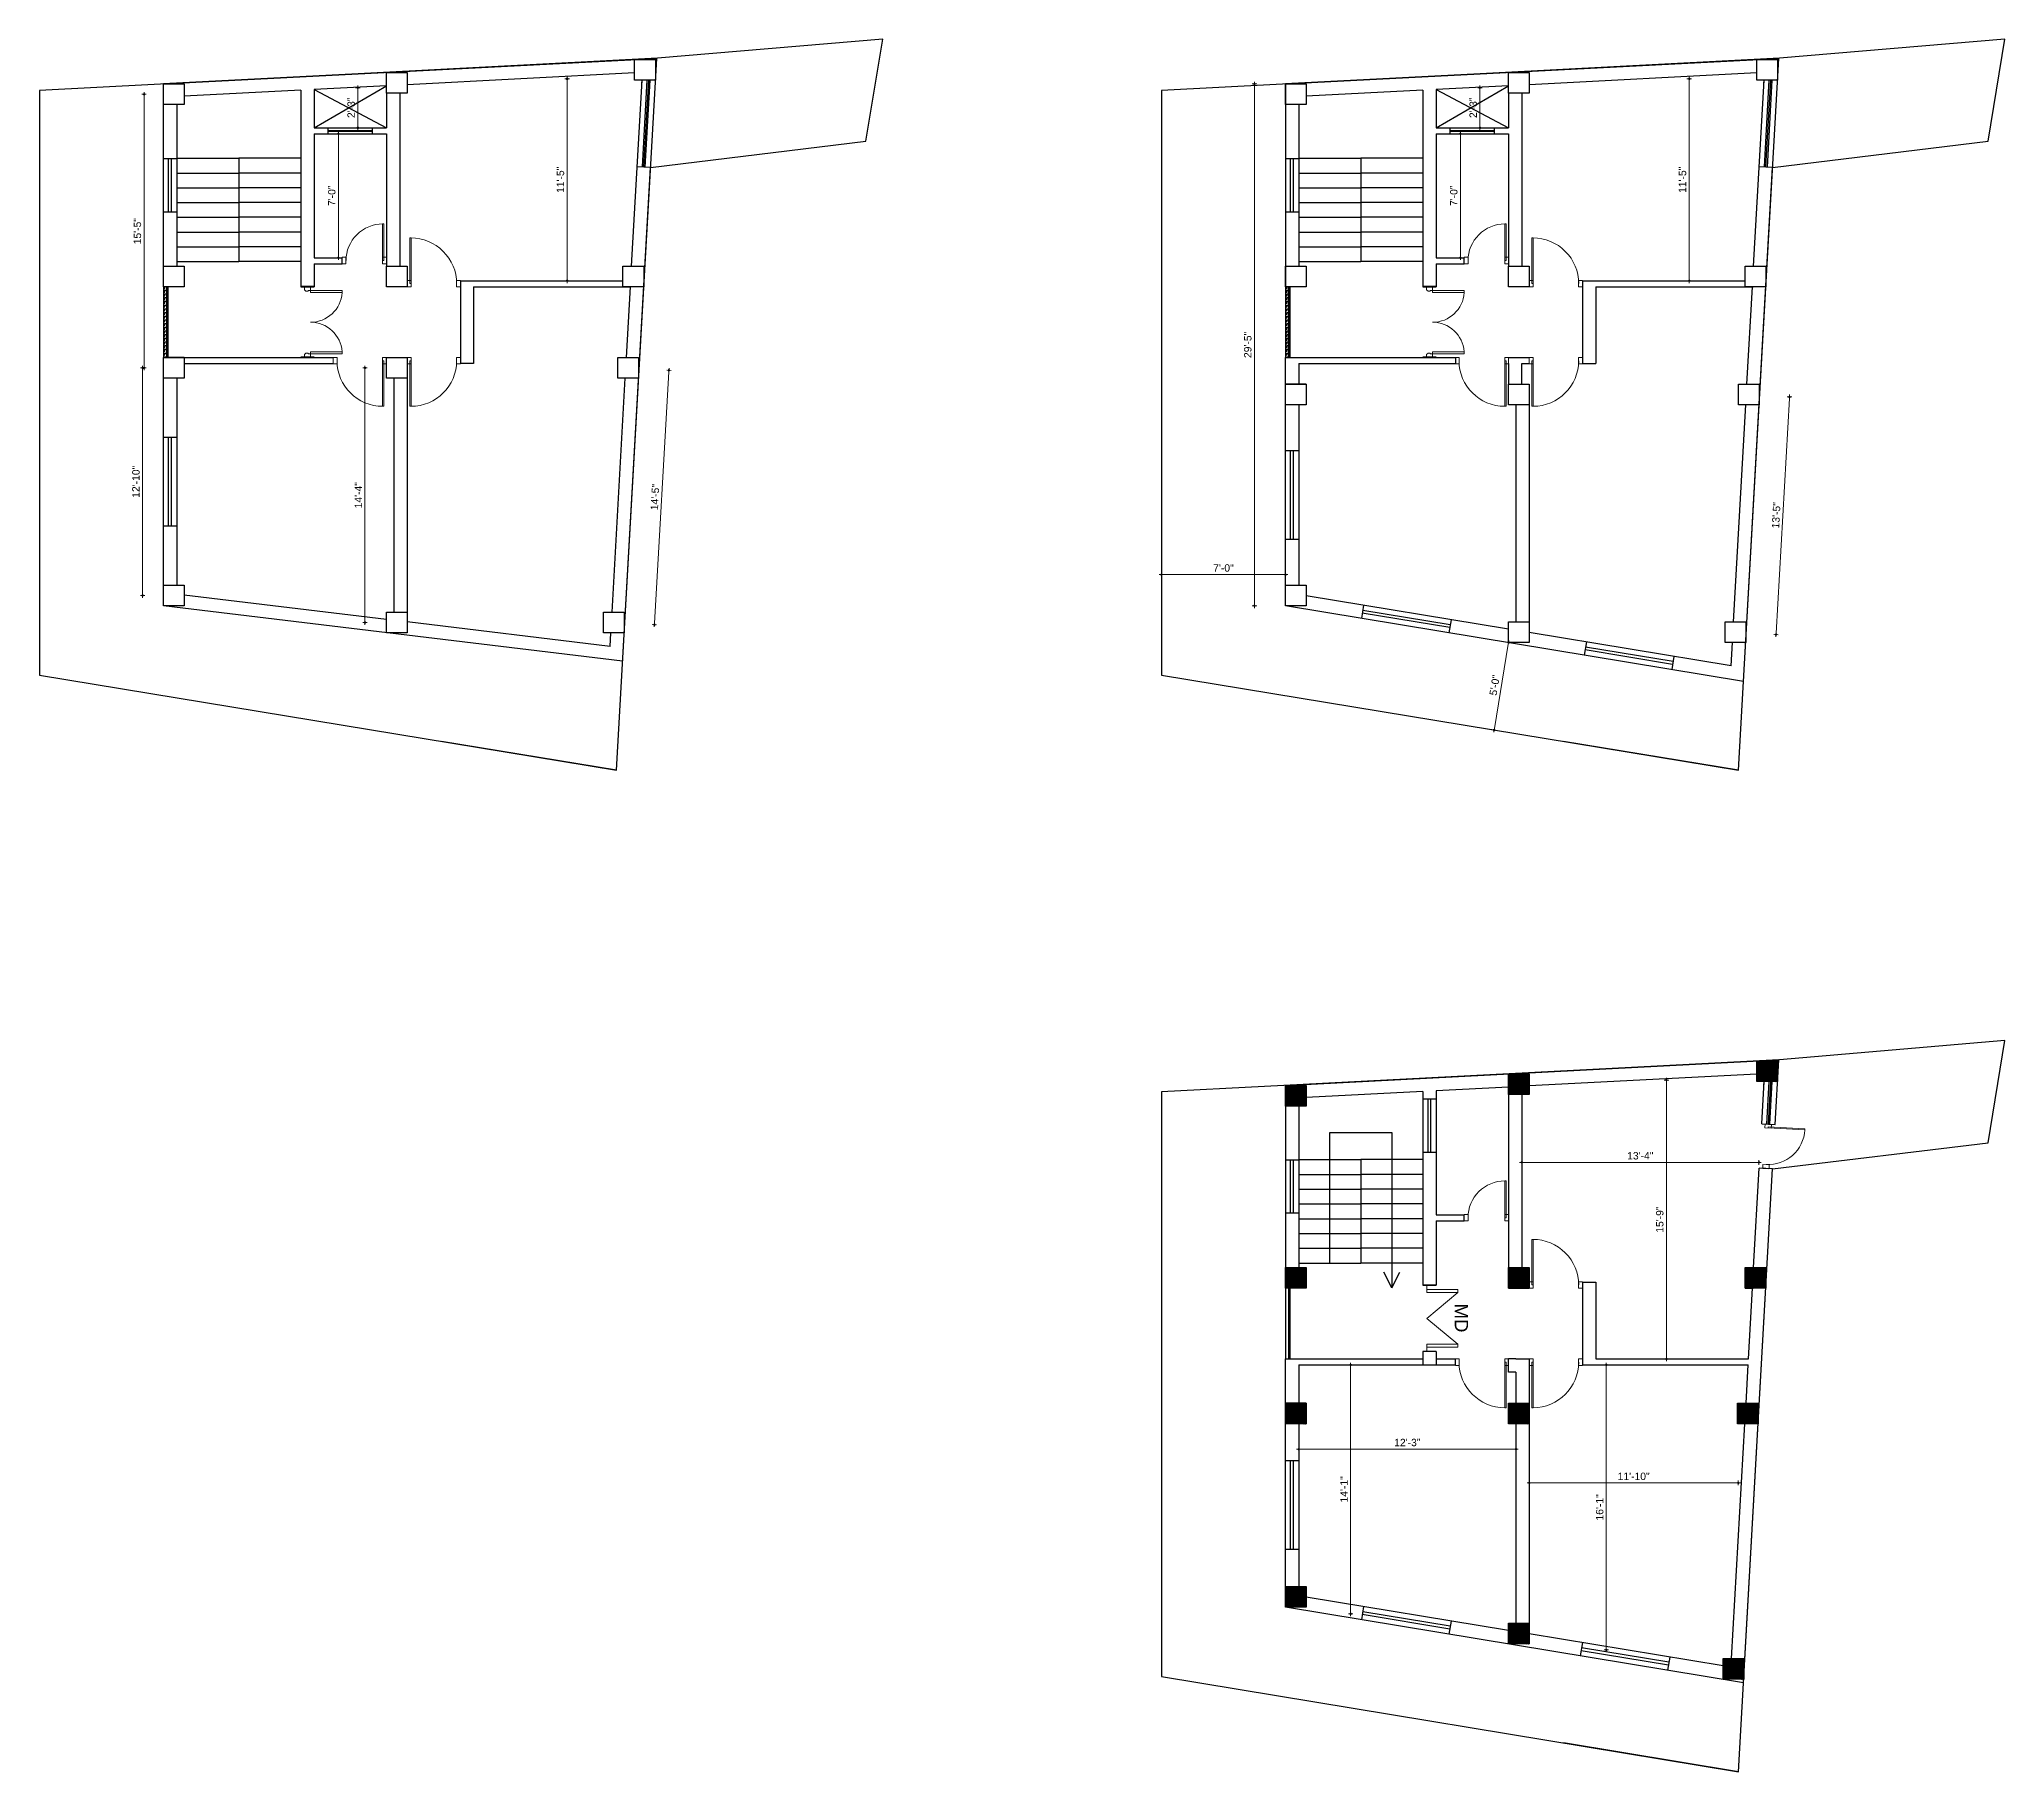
# Model space of a CAD drawing. Header units: inches. Extents: x -14619 to 1971361, y -855114 to -978.
# Drawn here: x 28802 to 30133, y -18921 to -17748 of the extents above; entities that cross this region are included whole.
import ezdxf
from ezdxf.enums import TextEntityAlignment as Align

# ---------------------------------------------------------------- set-up
doc = ezdxf.new("R2010")
doc.units = ezdxf.units.IN
doc.header["$LTSCALE"] = 0.5
doc.header["$MEASUREMENT"] = 0
doc.header["$PDMODE"] = 66
for name, color, linetype, lineweight in [('DOOR PLAN', 241, 'Continuous', 13), ('ELEVATION', 85, 'Continuous', 9), ('hatch', 9, 'Continuous', 0), ('Toilet', 7, 'Continuous', 25), ('wall', 20, 'Continuous', 40), ('window', 6, 'Continuous', 13)]:
    doc.layers.add(name, color=color, linetype=linetype, lineweight=lineweight)
doc.styles.get("Standard").update_dxf_attribs({"font": 'arial.ttf'})
doc.dimstyles.new('S8', dxfattribs={"dimtxt": 5, "dimasz": 1, "dimexe": 6, "dimexo": 18, "dimgap": 1.9375, "dimtad": 1, "dimdec": 0, "dimzin": 3, "dimdsep": 46, "dimlunit": 4, "dimtxsty": 'Standard', "dimblk": 'dot 2', "dimcen": 12, "dimse1": 1, "dimse2": 1, "dimclrd": 1, "dimclre": 1, "dimclrt": 256, "dimadec": 0, "dimazin": 0, "dimtfac": 0.75, "dimtdec": 0, "dimtix": 1, "dimtmove": 1, "dimatfit": 3, "dimldrblk": 'DOT', "dimfxl": 1, "dimtolj": 1, "dimtzin": 0, "dimlwd": 9, "dimlwe": 9, "dimarcsym": 0})
pattern_1 = [(0, (0, 0), (1.25, 1.25), [1.25, -1.25]), (90, (1.25, 0), (-1.25, 1.25), [1.25, -1.25])]
pattern_2 = [(0, (759.6277, 0), (1.25, 1.25), [1.25, -1.25]), (90, (760.8777, 0), (-1.25, 1.25), [1.25, -1.25])]

# ---------------------------------------------------------------- blocks, each defined once
blk = doc.blocks.new('dot1')
at = {"layer": 'hatch'}
h = blk.add_hatch(color=256, dxfattribs=at)
edge = h.paths.add_edge_path()
edge.add_arc((0, 0), 1, 0, 360)
for p, q in [((3, 0), (-3, 0)), ((0, 3), (0, -3))]:
    blk.add_line(p, q, dxfattribs=at)
blk.add_circle((0, 0), 1, dxfattribs=at)
blk = doc.blocks.new('dot 2')
at = {"layer": 'hatch', "xscale": 0.5, "yscale": 0.5, "zscale": 0.5}
blk.add_blockref('dot1', (0, 0), dxfattribs=at)
blk = doc.blocks.new('*D947')
at = {"layer": 'Defpoints', "color": 0, "transparency": 16777216}
for p in [(29888.1, -17774.3), (29890.8, -17911.1), (29919.4, -17911.1)]:
    blk.add_point(p, dxfattribs=at)
at = {"layer": 'Toilet', "color": 1, "lineweight": 9, "transparency": 16777216}
blk.add_line((29919.4, -17775.3), (29919.4, -17910.1), dxfattribs=at)
for p, rotation in [((29919.4, -17774.3), 90), ((29919.4, -17911.1), 270)]:
    blk.add_blockref('dot 2', p, dxfattribs=dict(at, rotation=rotation))
at = {"layer": 'Toilet', "transparency": 16777216, "insert": (29914.9, -17842.7), "char_height": 5, "attachment_point": 5, "rotation": 90}
blk.add_mtext('\\A1;11\'-5"', dxfattribs=at)
blk = doc.blocks.new('_Dot')
at = {"color": 0, "linetype": 'ByBlock', "lineweight": -2}
blk.add_line((-0.5, 0), (-1, 0), dxfattribs=at)
at = {"color": 0, "linetype": 'ByBlock', "const_width": 0.5}
blk.add_lwpolyline([(-0.25, 0, 1), (0.25, 0, 1)], format="xyb", close=True, dxfattribs=at)
blk = doc.blocks.new('*D948')
at = {"layer": 'Defpoints', "color": 0, "transparency": 16777216}
for p in [(29959.8, -17988.1), (29950.7, -18149.1), (29978.2, -18150.7)]:
    blk.add_point(p, dxfattribs=at)
at = {"layer": 'Toilet', "color": 1, "lineweight": 9, "transparency": 16777216}
blk.add_line((29987.2, -17990.7), (29978.3, -18149.7), dxfattribs=at)
for p, rotation in [((29987.3, -17989.7), 86.77451339904532), ((29978.2, -18150.7), 266.7745133990453)]:
    blk.add_blockref('dot 2', p, dxfattribs=dict(at, rotation=rotation))
at = {"layer": 'Toilet', "transparency": 16777216, "insert": (29978.3, -18069.9), "char_height": 5, "attachment_point": 5, "rotation": 86.7745}
blk.add_mtext('\\A1;13\'-5"', dxfattribs=at)
blk = doc.blocks.new('*D952')
at = {"layer": 'Defpoints', "color": 0, "transparency": 16777216}
for p in [(29772.6, -17780.3), (29772.6, -17807.5), (29777.7, -17807.5)]:
    blk.add_point(p, dxfattribs=at)
at = {"layer": 'Toilet', "color": 1, "lineweight": 9, "transparency": 16777216}
blk.add_line((29777.7, -17781.3), (29777.7, -17806.5), dxfattribs=at)
for p, rotation in [((29777.7, -17780.3), 90), ((29777.7, -17807.5), 270)]:
    blk.add_blockref('dot 2', p, dxfattribs=dict(at, rotation=rotation))
at = {"layer": 'Toilet', "transparency": 16777216, "insert": (29773.2, -17793.9), "char_height": 5, "attachment_point": 5, "rotation": 90}
blk.add_mtext('\\A1;2\'-3"', dxfattribs=at)
blk = doc.blocks.new('*D954')
at = {"layer": 'Defpoints', "color": 0, "transparency": 16777216}
for p in [(29128.5, -17774.3), (29131.1, -17911.1), (29159.8, -17911.1)]:
    blk.add_point(p, dxfattribs=at)
at = {"layer": 'Toilet', "color": 1, "lineweight": 9, "transparency": 16777216}
blk.add_line((29159.8, -17775.3), (29159.8, -17910.1), dxfattribs=at)
for p, rotation in [((29159.8, -17774.3), 90), ((29159.8, -17911.1), 270)]:
    blk.add_blockref('dot 2', p, dxfattribs=dict(at, rotation=rotation))
at = {"layer": 'Toilet', "transparency": 16777216, "insert": (29155.3, -17842.7), "char_height": 5, "attachment_point": 5, "rotation": 90}
blk.add_mtext('\\A1;11\'-5"', dxfattribs=at)
blk = doc.blocks.new('*D955')
at = {"layer": 'Defpoints', "color": 0, "transparency": 16777216}
for p in [(29201.1, -17970.1), (29191.4, -18142.5), (29218.9, -18144)]:
    blk.add_point(p, dxfattribs=at)
at = {"layer": 'Toilet', "color": 1, "lineweight": 9, "transparency": 16777216}
blk.add_line((29228.6, -17972.7), (29219, -18143), dxfattribs=at)
for p, rotation in [((29228.7, -17971.7), 86.7745133990435), ((29218.9, -18144), 266.7745133990435)]:
    blk.add_blockref('dot 2', p, dxfattribs=dict(at, rotation=rotation))
at = {"layer": 'Toilet', "transparency": 16777216, "insert": (29219.3, -18057.6), "char_height": 5, "attachment_point": 5, "rotation": 86.7745}
blk.add_mtext('\\A1;14\'-5"', dxfattribs=at)
blk = doc.blocks.new('*D957')
at = {"layer": 'Defpoints', "color": 0, "transparency": 16777216}
for p in [(29013, -17780.3), (29013, -17807.5), (29018.1, -17807.5)]:
    blk.add_point(p, dxfattribs=at)
at = {"layer": 'Toilet', "color": 1, "lineweight": 9, "transparency": 16777216}
blk.add_line((29018.1, -17781.3), (29018.1, -17806.5), dxfattribs=at)
for p, rotation in [((29018.1, -17780.3), 90), ((29018.1, -17807.5), 270)]:
    blk.add_blockref('dot 2', p, dxfattribs=dict(at, rotation=rotation))
at = {"layer": 'Toilet', "transparency": 16777216, "insert": (29013.6, -17793.9), "char_height": 5, "attachment_point": 5, "rotation": 90}
blk.add_mtext('\\A1;2\'-3"', dxfattribs=at)
blk = doc.blocks.new('door')
at = {"layer": 'window', "ltscale": 0.002}
for p, q in [((-100562.7, -53980.3), (-100562.7, -53949.5)), ((-100561.8, -53949.5), (-100562.7, -53949.5)), ((-100561.8, -53980.3), (-100561.8, -53949.5)), ((-100561.8, -53980.3), (-100562.7, -53980.3))]:
    blk.add_line(p, q, dxfattribs=at)
for points in [[(-100596.1, -53982.5), (-100593.5, -53982.5), (-100593.5, -53978.2), (-100596.1, -53978.2)], [(-100560.1, -53982.5), (-100562.7, -53982.5), (-100562.7, -53978.2), (-100560.1, -53978.2)]]:
    blk.add_lwpolyline(points, close=True, dxfattribs=at)
blk.add_arc((-100562.7, -53980.4), 30.9, 89.9793, 179.9793, dxfattribs=at)
blk = doc.blocks.new('4w')
at = {"layer": 'DOOR PLAN'}
for p, q in [((-6.5, 0), (-6.5, -2.5)), ((-2.5, 0), (-2.5, -2)), ((-6.5, -2.5), (-5, -2.5)), ((-5, -2.5), (-5, -3)), ((-5, -3), (-3.5, -3)), ((-3.5, -3), (-2.5, -2)), ((-6.5, -45.5), (-5, -45.5)), ((-6.5, -48), (-6.5, -45.5)), ((-5, -45.5), (-5, -45)), ((-5, -45), (-3.5, -45)), ((-2.5, -46), (-3.5, -45)), ((-2.5, -48), (-2.5, -46))]:
    blk.add_line(p, q, dxfattribs=at)
for points in [[(-6.5, -2.5), (-28, -2.5), (-28, -4), (-6.5, -4)], [(-6.5, -45.5), (-28, -45.5), (-28, -44), (-6.5, -44)]]:
    blk.add_lwpolyline(points, close=True, dxfattribs=at)
for centre, radius, start, end in [((-6.5, -2.5), 21.6, 183.9909, 270), ((-6.5, -45.5), 21.5, 90, 176.0091)]:
    blk.add_arc(centre, radius, start, end, dxfattribs=at)
at = {"layer": 'wall'}
for p, q in [((-9, 0), (0, 0)), ((-9, -48), (0, -48))]:
    blk.add_line(p, q, dxfattribs=at)
blk = doc.blocks.new('*D961')
at = {"color": 1, "lineweight": 9, "transparency": 16777216}
blk.add_line((29796.9, -18157.1), (29787.5, -18214.4), dxfattribs=at)
at = {"layer": 'Defpoints', "color": 0, "transparency": 16777216}
for p in [(29797.1, -18156.1), (29787.3, -18215.3), (29787.3, -18215.3)]:
    blk.add_point(p, dxfattribs=at)
at = {"color": 1, "lineweight": 9, "transparency": 16777216}
for p, rotation in [((29797.1, -18156.1), 80.63340396082137), ((29787.3, -18215.3), 260.6334039608214)]:
    blk.add_blockref('dot 2', p, dxfattribs=dict(at, rotation=rotation))
at = {"transparency": 16777216, "insert": (29787.7, -18185), "char_height": 5, "attachment_point": 5, "rotation": 80.6334}
blk.add_mtext('\\A1;5\'-0"', dxfattribs=at)
blk = doc.blocks.new('*D962')
at = {"color": 1, "lineweight": 9, "transparency": 16777216}
blk.add_line((29645.1, -18110.1), (29563.1, -18110.1), dxfattribs=at)
at = {"layer": 'Defpoints', "color": 0, "transparency": 16777216}
for p in [(29562.1, -18110.1), (29562.1, -18124.2), (29646.1, -18124.2)]:
    blk.add_point(p, dxfattribs=at)
at = {"color": 1, "lineweight": 9, "transparency": 16777216, "rotation": 180}
blk.add_blockref('dot 2', (29562.1, -18110.1), dxfattribs=at)
at = {"color": 1, "lineweight": 9, "transparency": 16777216}
blk.add_blockref('dot 2', (29646.1, -18110.1), dxfattribs=at)
at = {"transparency": 16777216, "insert": (29604.1, -18105.6), "char_height": 5, "attachment_point": 5}
blk.add_mtext('\\A1;7\'-0"', dxfattribs=at)
blk = doc.blocks.new('*D963')
at = {"color": 1, "lineweight": 9, "transparency": 16777216}
blk.add_line((28873.4, -17785.8), (28873.4, -17969.1), dxfattribs=at)
at = {"layer": 'Defpoints', "color": 0, "transparency": 16777216}
for p in [(28893.5, -17784.8), (28873.4, -17970.1), (28893.5, -17970.1)]:
    blk.add_point(p, dxfattribs=at)
at = {"color": 1, "lineweight": 9, "transparency": 16777216}
for p, rotation in [((28873.4, -17784.8), 90), ((28873.4, -17970.1), 270)]:
    blk.add_blockref('dot 2', p, dxfattribs=dict(at, rotation=rotation))
at = {"transparency": 16777216, "insert": (28868.9, -17877.5), "char_height": 5, "attachment_point": 5, "rotation": 90}
blk.add_mtext('\\A1;15\'-5"', dxfattribs=at)
blk = doc.blocks.new('*D964')
at = {"color": 1, "lineweight": 9, "transparency": 16777216}
blk.add_line((29625.1, -17778.8), (29625.1, -18130.2), dxfattribs=at)
at = {"layer": 'Defpoints', "color": 0, "transparency": 16777216}
for p in [(29646.2, -17777.8), (29625.1, -18131.2), (29646.1, -18131.2)]:
    blk.add_point(p, dxfattribs=at)
at = {"color": 1, "lineweight": 9, "transparency": 16777216}
for p, rotation in [((29625.1, -17777.8), 90), ((29625.1, -18131.2), 270)]:
    blk.add_blockref('dot 2', p, dxfattribs=dict(at, rotation=rotation))
at = {"transparency": 16777216, "insert": (29620.6, -17954.5), "char_height": 5, "attachment_point": 5, "rotation": 90}
blk.add_mtext('\\A1;29\'-5"', dxfattribs=at)
blk = doc.blocks.new('*D976')
at = {"color": 1, "lineweight": 9, "transparency": 16777216}
blk.add_line((28872.4, -18123.2), (28872.4, -17971.1), dxfattribs=at)
at = {"layer": 'Defpoints', "color": 0, "transparency": 16777216}
for p in [(28872.4, -17970.1), (28893.5, -17970.1), (28893.5, -18124.2)]:
    blk.add_point(p, dxfattribs=at)
at = {"color": 1, "lineweight": 9, "transparency": 16777216}
for p, rotation in [((28872.4, -17970.1), 90), ((28872.4, -18124.2), 270)]:
    blk.add_blockref('dot 2', p, dxfattribs=dict(at, rotation=rotation))
at = {"transparency": 16777216, "insert": (28867.9, -18047.2), "char_height": 5, "attachment_point": 5, "rotation": 90}
blk.add_mtext('\\A1;12\'-10"', dxfattribs=at)
blk = doc.blocks.new('*D990')
at = {"color": 1, "lineweight": 9, "transparency": 16777216}
blk.add_line((29690.2, -18812.9), (29690.2, -18646.3), dxfattribs=at)
at = {"layer": 'Defpoints', "color": 0, "transparency": 16777216}
for p in [(29690.2, -18645.3), (29728.6, -18645.3), (29728.6, -18813.9)]:
    blk.add_point(p, dxfattribs=at)
at = {"color": 1, "lineweight": 9, "transparency": 16777216}
for p, rotation in [((29690.2, -18645.3), 90), ((29690.2, -18813.9), 270)]:
    blk.add_blockref('dot 2', p, dxfattribs=dict(at, rotation=rotation))
at = {"transparency": 16777216, "insert": (29685.7, -18729.6), "char_height": 5, "attachment_point": 5, "rotation": 90}
blk.add_mtext('\\A1;14\'-1"', dxfattribs=at)
blk = doc.blocks.new('*D991')
at = {"color": 1, "lineweight": 9, "transparency": 16777216}
blk.add_line((29656.1, -18702.4), (29801.1, -18702.4), dxfattribs=at)
at = {"layer": 'Defpoints', "color": 0, "transparency": 16777216}
for p in [(29802.1, -18702.4), (29655.1, -18740.3), (29802.1, -18740.3)]:
    blk.add_point(p, dxfattribs=at)
at = {"color": 1, "lineweight": 9, "transparency": 16777216, "rotation": 180}
blk.add_blockref('dot 2', (29655.1, -18702.4), dxfattribs=at)
at = {"color": 1, "lineweight": 9, "transparency": 16777216}
blk.add_blockref('dot 2', (29802.1, -18702.4), dxfattribs=at)
at = {"transparency": 16777216, "insert": (29728.6, -18697.9), "char_height": 5, "attachment_point": 5}
blk.add_mtext('\\A1;12\'-3"', dxfattribs=at)
blk = doc.blocks.new('*D992')
at = {"color": 1, "lineweight": 9, "transparency": 16777216}
blk.add_line((29863.3, -18837.3), (29863.3, -18646.3), dxfattribs=at)
at = {"layer": 'Defpoints', "color": 0, "transparency": 16777216}
for p in [(29863.3, -18645.3), (29876.7, -18645.3), (29876.7, -18838.3)]:
    blk.add_point(p, dxfattribs=at)
at = {"color": 1, "lineweight": 9, "transparency": 16777216}
for p, rotation in [((29863.3, -18645.3), 90), ((29863.3, -18838.3), 270)]:
    blk.add_blockref('dot 2', p, dxfattribs=dict(at, rotation=rotation))
at = {"transparency": 16777216, "insert": (29858.8, -18741.8), "char_height": 5, "attachment_point": 5, "rotation": 90}
blk.add_mtext('\\A1;16\'-1"', dxfattribs=at)
blk = doc.blocks.new('*D993')
at = {"color": 1, "lineweight": 9, "transparency": 16777216}
blk.add_line((29812.1, -18725.2), (29951.6, -18725.2), dxfattribs=at)
at = {"layer": 'Defpoints', "color": 0, "transparency": 16777216}
for p in [(29811.1, -18730.8), (29952.6, -18725.2), (29952.6, -18764.8)]:
    blk.add_point(p, dxfattribs=at)
at = {"color": 1, "lineweight": 9, "transparency": 16777216, "rotation": 180}
blk.add_blockref('dot 2', (29811.1, -18725.2), dxfattribs=at)
at = {"color": 1, "lineweight": 9, "transparency": 16777216}
blk.add_blockref('dot 2', (29952.6, -18725.2), dxfattribs=at)
at = {"transparency": 16777216, "insert": (29881.8, -18720.8), "char_height": 5, "attachment_point": 5}
blk.add_mtext('\\A1;11\'-10"', dxfattribs=at)
blk = doc.blocks.new('*D994')
at = {"color": 1, "lineweight": 9, "transparency": 16777216}
blk.add_line((29904, -18453.4), (29904, -18640.3), dxfattribs=at)
at = {"layer": 'Defpoints', "color": 0, "transparency": 16777216}
for p in [(29888.1, -18452.4), (29888.1, -18641.3), (29904, -18641.3)]:
    blk.add_point(p, dxfattribs=at)
at = {"color": 1, "lineweight": 9, "transparency": 16777216}
for p, rotation in [((29904, -18452.4), 90), ((29904, -18641.3), 270)]:
    blk.add_blockref('dot 2', p, dxfattribs=dict(at, rotation=rotation))
at = {"transparency": 16777216, "insert": (29899.5, -18546.9), "char_height": 5, "attachment_point": 5, "rotation": 90}
blk.add_mtext('\\A1;15\'-9"', dxfattribs=at)
blk = doc.blocks.new('*D995')
at = {"color": 1, "lineweight": 9, "transparency": 16777216}
blk.add_line((29965.6, -18508.2), (29807.1, -18508.2), dxfattribs=at)
at = {"layer": 'Defpoints', "color": 0, "transparency": 16777216}
for p in [(29806.1, -18508.2), (29806.1, -18516.3), (29966.6, -18516.3)]:
    blk.add_point(p, dxfattribs=at)
at = {"color": 1, "lineweight": 9, "transparency": 16777216, "rotation": 180}
blk.add_blockref('dot 2', (29806.1, -18508.2), dxfattribs=at)
at = {"color": 1, "lineweight": 9, "transparency": 16777216}
blk.add_blockref('dot 2', (29966.6, -18508.2), dxfattribs=at)
at = {"transparency": 16777216, "insert": (29886.3, -18503.7), "char_height": 5, "attachment_point": 5}
blk.add_mtext('\\A1;13\'-4"', dxfattribs=at)

msp = doc.modelspace()

# ---------------------------------------------------------------- hatches: boundary and pattern name
h = msp.add_hatch()
h.set_pattern_fill('ZIGZAG', color=256, scale=10)
h.set_pattern_definition(pattern_1)
h.paths.add_polyline_path([(28886.5, -17963.1), (28888.5, -17963.1), (28888.5, -17915.1), (28886.5, -17915.1)])
h = msp.add_hatch()
h.set_pattern_fill('ZIGZAG', color=256, scale=10)
h.set_pattern_definition(pattern_1)
h.paths.add_polyline_path([(28889.5, -17915.1), (28888.5, -17915.1), (28888.5, -17963.1), (28889.5, -17963.1)])
h = msp.add_hatch()
h.set_pattern_fill('ZIGZAG', color=256, scale=10)
h.set_pattern_definition(pattern_2)
h.paths.add_polyline_path([(29646.1, -17963.1), (29648.1, -17963.1), (29648.1, -17915.1), (29646.2, -17915.1)])
h = msp.add_hatch()
h.set_pattern_fill('ZIGZAG', color=256, scale=10)
h.set_pattern_definition(pattern_2)
h.paths.add_polyline_path([(29649.1, -17915.1), (29648.1, -17915.1), (29648.1, -17963.1), (29649.1, -17963.1)])
h = msp.add_hatch()
h.set_pattern_fill('ANSI31', color=256)
h.paths.add_polyline_path([(29660.2, -18579.3), (29646.2, -18579.3), (29646.2, -18593.3), (29660.2, -18593.3)])
h.paths.add_polyline_path([(29660.2, -18456), (29646.2, -18456), (29646.2, -18470), (29660.2, -18470)])
h.paths.add_polyline_path([(29811.1, -18448.1), (29797.1, -18448.1), (29797.1, -18462.1), (29811.1, -18462.1)])
h.paths.add_polyline_path([(29979.2, -18439.4), (29965.2, -18439.4), (29965.2, -18453.4), (29979.2, -18453.4), (29979.2, -18453.4)])
h.paths.add_polyline_path([(29971.3, -18579.3), (29957.3, -18579.3), (29957.3, -18593.3), (29971.3, -18593.3)])
h.paths.add_polyline_path([(29966.1, -18671.2), (29952.1, -18671.2), (29952.1, -18685.2), (29966.1, -18685.2)])
h.paths.add_polyline_path([(29811.1, -18579.3), (29797.1, -18579.3), (29797.1, -18593.3), (29811.1, -18593.3)])
h.paths.add_polyline_path([(29811.1, -18671.3), (29797.1, -18671.3), (29797.1, -18685.3), (29811.1, -18685.3)])
h.paths.add_polyline_path([(29660.1, -18671.3), (29646.1, -18671.3), (29646.1, -18685.3), (29660.1, -18685.3)])
h.paths.add_polyline_path([(29660.1, -18795.4), (29646.1, -18795.4), (29646.1, -18809.4), (29660.1, -18809.4)])
h.paths.add_polyline_path([(29811.1, -18820.3), (29797.1, -18820.3), (29797.1, -18834.3), (29811.1, -18834.3)])
h = msp.add_hatch()
h.set_pattern_fill('ANSI31', color=256)
h.paths.add_polyline_path([(29956.3, -18844.2), (29942.3, -18844.2), (29942.3, -18858.2), (29956.3, -18858.2)])

# ---------------------------------------------------------------- linework, layer by layer
for p, q in [((28886.5, -17901.1), (28886.5, -17777.8)), ((29748.1, -17915.1), (29739.1, -17915.1)), ((29096.5, -17967.1), (29087.5, -17967.1)), ((29761.1, -17963.1), (29761.1, -17967.1)), ((29797.1, -17963.1), (29811.1, -17963.1)), ((29806.1, -17981.1), (29806.1, -17967.1)), ((29676.1, -18576.3), (29676.1, -18487.8)), ((29676.1, -18487.8), (29718.1, -18487.8)), ((29718.1, -18487.8), (29718.1, -18593.2)), ((29718.1, -18593.2), (29712.6, -18582.6)), ((29718.1, -18593.2), (29723.6, -18582.6)), ((29739.1, -18636.3), (29739.1, -18645.3)), ((29748.1, -18636.3), (29748.1, -18645.3)), ((29761.1, -18645.3), (29761.1, -18641.3)), ((29797.1, -18650.3), (29797.1, -18641.3)), ((29802.1, -18641.3), (29797.1, -18641.3)), ((29802.1, -18650.3), (29797.1, -18650.3))]:
    msp.add_line(p, q)
at = {"layer": 'ELEVATION', "color": 146, "ltscale": 0.25, "true_color": 0x105689}
for p, q in [((29741.8, -18591.3), (29741.8, -18594.3)), ((29741.8, -18594.3), (29762.8, -18594.3)), ((29741.8, -18596.3), (29741.8, -18594.3)), ((29762.8, -18596.3), (29741.8, -18596.3)), ((29762.8, -18596.3), (29741.8, -18613.8)), ((29762.8, -18594.3), (29762.8, -18596.3)), ((29762.8, -18631.3), (29741.8, -18613.8)), ((29762.8, -18631.3), (29741.8, -18631.3)), ((29741.8, -18631.3), (29741.8, -18633.3)), ((29741.8, -18636.3), (29741.8, -18633.3)), ((29741.8, -18633.3), (29762.8, -18633.3)), ((29762.8, -18631.3), (29762.8, -18633.3))]:
    msp.add_line(p, q, dxfattribs=at)
at = {"layer": 'Toilet'}
for p, q in [((28886.5, -17777.8), (29220.4, -17760.5)), ((29196.6, -18182.4), (29220.4, -17760.5)), ((29646.1, -17777.8), (29980, -17760.5)), ((29956.2, -18182.4), (29980, -17760.5)), ((29205.5, -17770.2), (29051.5, -17778.3)), ((29203.4, -17901.1), (29210.5, -17775.2)), ((29210.4, -17777.8), (29210.5, -17775.2)), ((29210.4, -17777.8), (29210.5, -17775.2)), ((29210.7, -17834), (29214, -17775.2)), ((29211.7, -17834), (29215, -17775.2)), ((29212.7, -17834.1), (29216, -17775.2)), ((29965.2, -17770.2), (29811.1, -17778.3)), ((29963, -17901.1), (29970.1, -17775.2)), ((29970, -17777.8), (29970.1, -17775.2)), ((29970, -17777.8), (29970.1, -17775.2)), ((29970.3, -17834), (29973.6, -17775.2)), ((29971.3, -17834), (29974.6, -17775.2)), ((29972.3, -17834.1), (29975.6, -17775.2)), ((28979.5, -17782), (28900.5, -17786.1)), ((28979.5, -17782), (28979.5, -17915.1)), ((29037.5, -17779), (28988.5, -17781.5)), ((28988.5, -17807.5), (29037.5, -17779)), ((28988.5, -17781.5), (28988.5, -17807.5)), ((28988.5, -17781.5), (28988.5, -17807.5)), ((28988.5, -17781.5), (29037.5, -17807.5)), ((29037.5, -17784), (29037.5, -17807.5)), ((29046.5, -17784), (29046.5, -17901.1)), ((29646.1, -17777.8), (29646.1, -17963.1)), ((29739.1, -17782), (29660.2, -17786.1)), ((29739.1, -17782), (29739.1, -17915.1)), ((29797.1, -17779), (29748.1, -17781.5)), ((29748.1, -17807.5), (29797.1, -17779)), ((29748.1, -17781.5), (29748.1, -17807.5)), ((29748.1, -17781.5), (29748.1, -17807.5)), ((29748.1, -17781.5), (29797.1, -17807.5)), ((29797.1, -17784), (29797.1, -17807.5)), ((29806.1, -17784), (29806.1, -17901.1)), ((28895.5, -17791.8), (28895.5, -17901.1)), ((28895.5, -17791.8), (28895.5, -17901.1)), ((29655.1, -17791.8), (29655.1, -17901.1)), ((29655.1, -17791.8), (29655.1, -17901.1)), ((28988.5, -17807.5), (29037.5, -17807.5)), ((28988.5, -17811.5), (29037.5, -17811.5)), ((28988.5, -17811.5), (28988.5, -17895.5)), ((28998, -17811.5), (28998, -17807.5)), ((28998, -17809.3), (29028, -17809.3)), ((28998, -17809.8), (29028, -17809.8)), ((29028, -17811.5), (29028, -17807.5)), ((29037.5, -17811.5), (29037.5, -17901.1)), ((29748.1, -17807.5), (29797.1, -17807.5)), ((29748.1, -17811.5), (29797.1, -17811.5)), ((29748.1, -17811.5), (29748.1, -17895.5)), ((29757.6, -17811.5), (29757.6, -17807.5)), ((29757.6, -17809.3), (29787.6, -17809.3)), ((29757.6, -17809.8), (29787.6, -17809.8)), ((29787.6, -17811.5), (29787.6, -17807.5)), ((29797.1, -17811.5), (29797.1, -17901.1)), ((28895.5, -17828.5), (28886.5, -17828.5)), ((28890, -17864.5), (28890, -17828.5)), ((28892, -17864.5), (28892, -17828.5)), ((28895.5, -17828.1), (28937.5, -17828.1)), ((28895.5, -17828.1), (28937.5, -17828.1)), ((28937.5, -17828.1), (28937.5, -17898.1)), ((28979.5, -17828.1), (28937.5, -17828.1)), ((28979.5, -17828.1), (28937.5, -17828.1)), ((29655.1, -17828.5), (29646.1, -17828.5)), ((29649.6, -17864.5), (29649.6, -17828.5)), ((29651.6, -17864.5), (29651.6, -17828.5)), ((29655.1, -17828.1), (29697.1, -17828.1)), ((29655.1, -17828.1), (29697.1, -17828.1)), ((29697.1, -17828.1), (29697.1, -17898.1)), ((29739.1, -17828.1), (29697.1, -17828.1)), ((29739.1, -17828.1), (29697.1, -17828.1)), ((28895.5, -17838.1), (28937.5, -17838.1)), ((28895.5, -17838.1), (28937.5, -17838.1)), ((28979.5, -17838.1), (28937.5, -17838.1)), ((28979.5, -17838.1), (28937.5, -17838.1)), ((29216.2, -17834.3), (29207.2, -17833.8)), ((29655.1, -17838.1), (29697.1, -17838.1)), ((29655.1, -17838.1), (29697.1, -17838.1)), ((29739.1, -17838.1), (29697.1, -17838.1)), ((29739.1, -17838.1), (29697.1, -17838.1)), ((29975.8, -17834.3), (29966.8, -17833.8)), ((28895.5, -17848.1), (28937.5, -17848.1)), ((28895.5, -17848.1), (28937.5, -17848.1)), ((28979.5, -17848.1), (28937.5, -17848.1)), ((28979.5, -17848.1), (28937.5, -17848.1)), ((29655.1, -17848.1), (29697.1, -17848.1)), ((29655.1, -17848.1), (29697.1, -17848.1)), ((29739.1, -17848.1), (29697.1, -17848.1)), ((29739.1, -17848.1), (29697.1, -17848.1)), ((28895.5, -17864.5), (28886.5, -17864.5)), ((28895.5, -17858.1), (28937.5, -17858.1)), ((28895.5, -17858.1), (28937.5, -17858.1)), ((28895.5, -17868.1), (28937.5, -17868.1)), ((28895.5, -17868.1), (28937.5, -17868.1)), ((28979.5, -17858.1), (28937.5, -17858.1)), ((28979.5, -17858.1), (28937.5, -17858.1)), ((28979.5, -17868.1), (28937.5, -17868.1)), ((28979.5, -17868.1), (28937.5, -17868.1)), ((29655.1, -17864.5), (29646.1, -17864.5)), ((29655.1, -17858.1), (29697.1, -17858.1)), ((29655.1, -17858.1), (29697.1, -17858.1)), ((29655.1, -17868.1), (29697.1, -17868.1)), ((29655.1, -17868.1), (29697.1, -17868.1)), ((29739.1, -17858.1), (29697.1, -17858.1)), ((29739.1, -17858.1), (29697.1, -17858.1)), ((29739.1, -17868.1), (29697.1, -17868.1)), ((29739.1, -17868.1), (29697.1, -17868.1)), ((28895.5, -17878.1), (28937.5, -17878.1)), ((28895.5, -17878.1), (28937.5, -17878.1)), ((28979.5, -17878.1), (28937.5, -17878.1)), ((28979.5, -17878.1), (28937.5, -17878.1)), ((29655.1, -17878.1), (29697.1, -17878.1)), ((29655.1, -17878.1), (29697.1, -17878.1)), ((29739.1, -17878.1), (29697.1, -17878.1)), ((29739.1, -17878.1), (29697.1, -17878.1)), ((28895.5, -17888.1), (28937.5, -17888.1)), ((28895.5, -17888.1), (28937.5, -17888.1)), ((28979.5, -17888.1), (28937.5, -17888.1)), ((28979.5, -17888.1), (28937.5, -17888.1)), ((29655.1, -17888.1), (29697.1, -17888.1)), ((29655.1, -17888.1), (29697.1, -17888.1)), ((29739.1, -17888.1), (29697.1, -17888.1)), ((29739.1, -17888.1), (29697.1, -17888.1)), ((28895.5, -17898.1), (28937.5, -17898.1)), ((28895.5, -17898.1), (28937.5, -17898.1)), ((28979.5, -17898.1), (28937.5, -17898.1)), ((28979.5, -17898.1), (28937.5, -17898.1)), ((28988.5, -17895.5), (29007.5, -17895.5)), ((28988.5, -17899.5), (28988.5, -17915.1)), ((28988.5, -17899.5), (29007.5, -17899.5)), ((29007.5, -17899.5), (29007.5, -17895.5)), ((29007.5, -17899.5), (29007.5, -17895.5)), ((29655.1, -17898.1), (29697.1, -17898.1)), ((29655.1, -17898.1), (29697.1, -17898.1)), ((29739.1, -17898.1), (29697.1, -17898.1)), ((29739.1, -17898.1), (29697.1, -17898.1)), ((29748.1, -17895.5), (29767.1, -17895.5)), ((29748.1, -17899.5), (29767.1, -17899.5)), ((29748.1, -17899.5), (29748.1, -17915.1)), ((29767.1, -17899.5), (29767.1, -17895.5)), ((28886.5, -17915.1), (28886.5, -17963.1)), ((28888.5, -17915.1), (28888.5, -17963.1)), ((28889.5, -17915.1), (28889.5, -17963.1)), ((29087.5, -17911.1), (29087.5, -17967.1)), ((29087.5, -17911.1), (29197.6, -17911.1)), ((29096.5, -17915.1), (29096.5, -17967.1)), ((29096.5, -17915.1), (29203, -17915.1)), ((29199.9, -17963.1), (29202.6, -17915.1)), ((29646.2, -17915.1), (29646.1, -17963.1)), ((29648.1, -17915.1), (29648.1, -17963.1)), ((29649.1, -17915.1), (29649.1, -17963.1)), ((29847.1, -17911.1), (29847.1, -17967.1)), ((29847.1, -17911.1), (29957.3, -17911.1)), ((29856.1, -17915.1), (29856.1, -17967.1)), ((29856.1, -17915.1), (29962.7, -17915.1)), ((29958.5, -17981.1), (29962.3, -17915.1)), ((28900.5, -17963.1), (28886.5, -17963.1)), ((28886.5, -18117.2), (28886.5, -17963.1)), ((28900.5, -17963.1), (29001.5, -17963.1)), ((28900.5, -17967.1), (29001.5, -17967.1)), ((29051.5, -17963.1), (29051.5, -18142.1)), ((29194.1, -17963.1), (29194.9, -17963.1)), ((29646.1, -17963.1), (29761.1, -17963.1)), ((29646.1, -18117.2), (29646.1, -17963.1)), ((29655.1, -17967.1), (29655.1, -17981.1)), ((29655.1, -17967.1), (29761.1, -17967.1)), ((29797.1, -17967.1), (29797.1, -17981.1)), ((29806.1, -17967.1), (29811.1, -17967.1)), ((29847.1, -17967.1), (29856.1, -17967.1)), ((28895.5, -17977.1), (28895.5, -18117.2)), ((28895.5, -17977.1), (28895.5, -18117.2)), ((29042.5, -17977.1), (29042.5, -18135.5)), ((29190.2, -18135.5), (29199.1, -17977.1)), ((29660.2, -17981.1), (29646.1, -17981.1)), ((29655.1, -17977.1), (29655.1, -17981.1)), ((29952.8, -17981.1), (29953.5, -17981.1)), ((29655.1, -17995.1), (29655.1, -18117.2)), ((29802.1, -17995.1), (29802.1, -18142.1)), ((29811.1, -17995.1), (29811.1, -18142.1)), ((29949.5, -18142.1), (29957.7, -17995.1)), ((28895.5, -18017.2), (28886.5, -18017.2)), ((28890, -18077.2), (28890, -18017.2)), ((28892, -18077.2), (28892, -18017.2)), ((29655.1, -18026.2), (29646.1, -18026.2)), ((29649.6, -18086.2), (29649.6, -18026.2)), ((29651.6, -18086.2), (29651.6, -18026.2)), ((28895.5, -18077.2), (28886.5, -18077.2)), ((29655.1, -18086.2), (29646.1, -18086.2)), ((29197.3, -18168.8), (28886.5, -18131.2)), ((29037.5, -18140.4), (28900.5, -18123.9)), ((29956.2, -18182.4), (29646.1, -18131.2)), ((29797.1, -18147), (29660.1, -18124.4)), ((29699, -18130.8), (29697.5, -18139.7)), ((29757.6, -18144.1), (29698.4, -18134.3)), ((29188.9, -18158.7), (29051.5, -18142.1)), ((29757.3, -18146), (29698.1, -18136.3)), ((29758.2, -18140.6), (29756.7, -18149.5)), ((29188.9, -18158.7), (29189.4, -18149.5)), ((29947.8, -18171.9), (29811.1, -18149.3)), ((29849.8, -18155.7), (29848.4, -18164.6)), ((29908.1, -18170.9), (29848.9, -18161.1)), ((29908.5, -18168.9), (29849.3, -18159.2)), ((29947.8, -18171.9), (29948.7, -18156.1)), ((29909, -18165.5), (29907.6, -18174.4)), ((29193.2, -18242.6), (29074.8, -18223.1)), ((29952.8, -18242.6), (29834.4, -18223.1)), ((29646.1, -18456), (29980, -18438.6)), ((29965.2, -18448.4), (29811.1, -18456.4)), ((29968.5, -18482), (29970.1, -18453.4)), ((29968.5, -18482), (29970.1, -18453.4)), ((29970, -18456), (29970.1, -18453.4)), ((29970, -18456), (29970.1, -18453.4)), ((29972, -18482.2), (29973.6, -18453.4)), ((29973, -18482.3), (29974.6, -18453.4)), ((29974, -18482.3), (29975.6, -18453.4)), ((29646.1, -18456), (29646.1, -18641.3)), ((29739.1, -18460.2), (29660.2, -18464.3)), ((29739.1, -18460.2), (29739.1, -18591.3)), ((29739.1, -18465.2), (29748.1, -18465.2)), ((29742.6, -18501.2), (29742.6, -18465.2)), ((29744.6, -18501.2), (29744.6, -18465.2)), ((29797.1, -18457.2), (29748.1, -18459.7)), ((29748.1, -18459.7), (29748.1, -18543.7)), ((29797.1, -18462.1), (29797.1, -18579.3)), ((29806.1, -18462.1), (29806.1, -18579.3)), ((29655.1, -18470), (29655.1, -18579.3)), ((29655.1, -18470), (29655.1, -18579.3)), ((29655.1, -18506.6), (29646.1, -18506.6)), ((29655.1, -18506.6), (29646.1, -18506.6)), ((29649.6, -18542.6), (29649.6, -18506.6)), ((29649.6, -18542.6), (29649.6, -18506.6)), ((29651.6, -18542.6), (29651.6, -18506.6)), ((29651.6, -18542.6), (29651.6, -18506.6)), ((29655.1, -18506.3), (29697.1, -18506.3)), ((29655.1, -18506.3), (29697.1, -18506.3)), ((29697.1, -18506.3), (29697.1, -18576.3)), ((29739.1, -18506.3), (29697.1, -18506.3)), ((29739.1, -18506.3), (29697.1, -18506.3)), ((29739.1, -18501.2), (29748.1, -18501.2)), ((29655.1, -18516.3), (29697.1, -18516.3)), ((29655.1, -18516.3), (29697.1, -18516.3)), ((29739.1, -18516.3), (29697.1, -18516.3)), ((29739.1, -18516.3), (29697.1, -18516.3)), ((29956.2, -18860.6), (29975.8, -18512.5)), ((29963, -18579.3), (29966.8, -18512)), ((29975.8, -18512.5), (29966.8, -18512)), ((29969.2, -18512.1), (29973.2, -18512.3)), ((29969.2, -18512.1), (29973.2, -18512.3)), ((29655.1, -18526.3), (29697.1, -18526.3)), ((29655.1, -18526.3), (29697.1, -18526.3)), ((29739.1, -18526.3), (29697.1, -18526.3)), ((29739.1, -18526.3), (29697.1, -18526.3)), ((29655.1, -18542.6), (29646.1, -18542.6)), ((29655.1, -18542.6), (29646.1, -18542.6)), ((29655.1, -18536.3), (29697.1, -18536.3)), ((29655.1, -18536.3), (29697.1, -18536.3)), ((29655.1, -18546.3), (29697.1, -18546.3)), ((29655.1, -18546.3), (29697.1, -18546.3)), ((29739.1, -18536.3), (29697.1, -18536.3)), ((29739.1, -18536.3), (29697.1, -18536.3)), ((29739.1, -18546.3), (29697.1, -18546.3)), ((29739.1, -18546.3), (29697.1, -18546.3)), ((29748.1, -18543.7), (29767.1, -18543.7)), ((29767.1, -18547.7), (29767.1, -18543.7)), ((29767.1, -18547.7), (29767.1, -18543.7)), ((29655.1, -18556.3), (29697.1, -18556.3)), ((29655.1, -18556.3), (29697.1, -18556.3)), ((29739.1, -18556.3), (29697.1, -18556.3)), ((29739.1, -18556.3), (29697.1, -18556.3)), ((29748.1, -18547.7), (29748.1, -18591.3)), ((29748.1, -18547.7), (29767.1, -18547.7)), ((29655.1, -18566.3), (29697.1, -18566.3)), ((29655.1, -18566.3), (29697.1, -18566.3)), ((29739.1, -18566.3), (29697.1, -18566.3)), ((29739.1, -18566.3), (29697.1, -18566.3)), ((29655.1, -18576.3), (29697.1, -18576.3)), ((29655.1, -18576.3), (29697.1, -18576.3)), ((29739.1, -18576.3), (29697.1, -18576.3)), ((29739.1, -18576.3), (29697.1, -18576.3)), ((29648.1, -18593.3), (29648.1, -18641.3)), ((29649.1, -18593.3), (29649.1, -18641.3)), ((29739.1, -18591.3), (29748.1, -18591.3)), ((29748.1, -18591.3), (29739.1, -18591.3)), ((29797.1, -18593.3), (29811.1, -18593.3)), ((29847.1, -18589.3), (29847.1, -18645.3)), ((29847.1, -18589.3), (29856.1, -18589.3)), ((29856.1, -18589.3), (29856.1, -18641.3)), ((29957.3, -18593.3), (29962.7, -18593.3)), ((29959.5, -18641.3), (29962.3, -18593.3)), ((29748.1, -18636.3), (29739.1, -18636.3)), ((29748.1, -18636.3), (29739.1, -18636.3)), ((29646.1, -18641.3), (29739.1, -18641.3)), ((29646.1, -18795.4), (29646.1, -18641.3)), ((29655.1, -18645.3), (29655.1, -18671.3)), ((29655.1, -18645.3), (29761.1, -18645.3)), ((29748.1, -18641.3), (29761.1, -18641.3)), ((29802.1, -18641.3), (29811.1, -18641.3)), ((29802.1, -18650.3), (29802.1, -18671.3)), ((29811.1, -18641.3), (29811.1, -18820.3)), ((29847.1, -18645.3), (29959.3, -18645.3)), ((29856.1, -18641.3), (29959.5, -18641.3)), ((29957.9, -18671.3), (29959.3, -18645.3)), ((29660.2, -18671.3), (29646.1, -18671.3)), ((29952.1, -18671.2), (29952.8, -18671.2)), ((29655.1, -18685.3), (29655.1, -18795.4)), ((29802.1, -18685.3), (29802.1, -18820.3)), ((29948.1, -18844.2), (29957.1, -18685.3)), ((29655.1, -18710.3), (29646.1, -18710.3)), ((29649.6, -18770.3), (29649.6, -18710.3)), ((29651.6, -18770.3), (29651.6, -18710.3)), ((29655.1, -18770.3), (29646.1, -18770.3)), ((29956.2, -18860.6), (29646.1, -18809.4)), ((29797.1, -18825.2), (29660.1, -18802.6)), ((29699, -18809), (29697.5, -18817.9)), ((29757.6, -18822.2), (29698.4, -18812.5)), ((29757.3, -18824.2), (29698.1, -18814.4)), ((29758.2, -18818.8), (29756.7, -18827.7)), ((29942.3, -18849.2), (29811.1, -18827.5)), ((29847.1, -18833.4), (29845.6, -18842.3)), ((29905.4, -18848.6), (29846.2, -18838.9)), ((29905.7, -18846.7), (29846.5, -18836.9)), ((29906.3, -18843.2), (29904.8, -18852.1)), ((29952.8, -18920.8), (29834.4, -18901.3))]:
    msp.add_line(p, q, dxfattribs=at)
for points in [[(29216.2, -17834.3), (29362.1, -17816.6), (29373.4, -17747.5), (29220.9, -17760.4), (28802.5, -17782.2), (28802.5, -18178.2), (29193.2, -18242.6)], [(29975.8, -17834.3), (30121.8, -17816.6), (30133, -17747.5), (29980.5, -17760.4), (29562.1, -17782.2), (29562.1, -18178.2), (29952.8, -18242.6)], [(29205.5, -17761.2), (29219.5, -17761.2), (29219.5, -17775.2), (29205.5, -17775.2)], [(29965.2, -17761.2), (29979.2, -17761.2), (29979.2, -17775.2), (29965.2, -17775.2)], [(29037.5, -17770), (29051.5, -17770), (29051.5, -17784), (29037.5, -17784)], [(29797.1, -17770), (29811.1, -17770), (29811.1, -17784), (29797.1, -17784)], [(28886.5, -17777.8), (28900.5, -17777.8), (28900.5, -17791.8), (28886.5, -17791.8)], [(29646.2, -17777.8), (29660.2, -17777.8), (29660.2, -17791.8), (29646.2, -17791.8)], [(28886.5, -17901.1), (28900.5, -17901.1), (28900.5, -17915.1), (28886.5, -17915.1)], [(29037.5, -17901.1), (29051.5, -17901.1), (29051.5, -17915.1), (29037.5, -17915.1)], [(29197.6, -17901.1), (29211.6, -17901.1), (29211.6, -17915.1), (29197.6, -17915.1)], [(29646.2, -17901.1), (29660.2, -17901.1), (29660.2, -17915.1), (29646.2, -17915.1)], [(29797.1, -17901.1), (29811.1, -17901.1), (29811.1, -17915.1), (29797.1, -17915.1)], [(29957.3, -17901.1), (29971.3, -17901.1), (29971.3, -17915.1), (29957.3, -17915.1)], [(28886.5, -17963.1), (28900.5, -17963.1), (28900.5, -17977.1), (28886.5, -17977.1)], [(29037.5, -17963.1), (29051.5, -17963.1), (29051.5, -17977.1), (29037.5, -17977.1)], [(29194.1, -17963.1), (29208.1, -17963.1), (29208.1, -17977.1), (29194.1, -17977.1)], [(29646.1, -17981.1), (29660.1, -17981.1), (29660.1, -17995.1), (29646.1, -17995.1)], [(29797.1, -17981.1), (29811.1, -17981.1), (29811.1, -17995.1), (29797.1, -17995.1)], [(29952.8, -17981.1), (29966.8, -17981.1), (29966.8, -17995.1), (29952.8, -17995.1)], [(28886.5, -18117.2), (28900.5, -18117.2), (28900.5, -18131.2), (28886.5, -18131.2)], [(29646.1, -18117.2), (29660.1, -18117.2), (29660.1, -18131.2), (29646.1, -18131.2)], [(29037.5, -18135.5), (29051.5, -18135.5), (29051.5, -18149.5), (29037.5, -18149.5)], [(29184.4, -18135.5), (29198.4, -18135.5), (29198.4, -18149.5), (29184.4, -18149.5)], [(29797.1, -18142.1), (29811.1, -18142.1), (29811.1, -18156.1), (29797.1, -18156.1)], [(29943.7, -18142.1), (29957.7, -18142.1), (29957.7, -18156.1), (29943.7, -18156.1)], [(29975.8, -18512.5), (30121.8, -18494.8), (30133, -18425.7), (29980.5, -18438.6), (29562.1, -18460.4), (29562.1, -18856.4), (29952.8, -18920.8)], [(29965.2, -18439.4), (29979.2, -18439.4), (29979.2, -18453.4), (29965.2, -18453.4)], [(29797.1, -18448.1), (29811.1, -18448.1), (29811.1, -18462.1), (29797.1, -18462.1)], [(29646.2, -18456), (29660.2, -18456), (29660.2, -18470), (29646.2, -18470)], [(29646.2, -18579.3), (29660.2, -18579.3), (29660.2, -18593.3), (29646.2, -18593.3)], [(29797.1, -18579.3), (29811.1, -18579.3), (29811.1, -18593.3), (29797.1, -18593.3)], [(29957.3, -18579.3), (29971.3, -18579.3), (29971.3, -18593.3), (29957.3, -18593.3)], [(29646.1, -18671.3), (29660.1, -18671.3), (29660.1, -18685.3), (29646.1, -18685.3)], [(29797.1, -18671.3), (29811.1, -18671.3), (29811.1, -18685.3), (29797.1, -18685.3)], [(29952.1, -18671.2), (29966.1, -18671.2), (29966.1, -18685.2), (29952.1, -18685.2)], [(29646.1, -18795.4), (29660.1, -18795.4), (29660.1, -18809.4), (29646.1, -18809.4)], [(29797.1, -18820.3), (29811.1, -18820.3), (29811.1, -18834.3), (29797.1, -18834.3)], [(29942.3, -18844.2), (29956.3, -18844.2), (29956.3, -18858.2), (29942.3, -18858.2)]]:
    msp.add_lwpolyline(points, close=True, dxfattribs=at)
for points in [[(29196.6, -18182.4), (29220.4, -17760.5), (28886.5, -17777.8)], [(29956.2, -18182.4), (29980, -17760.5), (29646.1, -17777.8)], [(29968.5, -18482), (29977.5, -18482.5), (29980, -18438.6), (29646.1, -18456)], [(29956.2, -18860.6), (29975.8, -18512.5)]]:
    msp.add_lwpolyline(points, dxfattribs=at)
at = {"layer": 'window', "ltscale": 0.002}
for p, q in [((29034.9, -17897.4), (29034.9, -17872.5)), ((29035.8, -17872.5), (29034.9, -17872.5)), ((29035.7, -17897.4), (29035.8, -17872.5)), ((29794.5, -17897.4), (29794.5, -17872.5)), ((29795.4, -17872.5), (29794.5, -17872.5)), ((29795.4, -17897.4), (29795.4, -17872.5)), ((29035.7, -17897.4), (29034.9, -17897.4)), ((29795.4, -17897.4), (29794.5, -17897.4)), ((29972.9, -18484), (29997.7, -18485.4)), ((29972.9, -18484), (29972.9, -18484.8)), ((29972.9, -18484.8), (29997.7, -18486.2)), ((29997.7, -18485.4), (29997.7, -18486.2)), ((29794.5, -18545.6), (29794.5, -18520.7)), ((29795.4, -18520.7), (29794.5, -18520.7)), ((29795.4, -18545.6), (29795.4, -18520.7)), ((29795.4, -18545.6), (29794.5, -18545.6))]:
    msp.add_line(p, q, dxfattribs=at)
for points in [[(29007.5, -17899.5), (29010, -17899.5), (29010, -17895.2), (29007.5, -17895.2)], [(29037.5, -17899.5), (29034.9, -17899.5), (29034.9, -17895.2), (29037.5, -17895.2)], [(29767.1, -17899.5), (29769.7, -17899.5), (29769.7, -17895.2), (29767.1, -17895.2)], [(29797.1, -17899.5), (29794.5, -17899.5), (29794.5, -17895.2), (29797.1, -17895.2)], [(29970.9, -18482.1), (29970.7, -18484.7), (29975, -18484.9), (29975.2, -18482.4)], [(29969.2, -18512.1), (29969.3, -18509.5), (29973.6, -18509.8), (29973.5, -18512.3)], [(29767.1, -18547.7), (29769.7, -18547.7), (29769.7, -18543.4), (29767.1, -18543.4)], [(29797.1, -18547.7), (29794.5, -18547.7), (29794.5, -18543.4), (29797.1, -18543.4)]]:
    msp.add_lwpolyline(points, close=True, dxfattribs=at)
for centre, start, end in [((29034.9, -17897.4), 89.8865, 180.0622), ((29794.5, -17897.4), 89.8865, 180.0622), ((29972.9, -18484.9), 266.7123, 356.8881), ((29794.5, -18545.5), 89.8865, 180.0622)]:
    msp.add_arc(centre, 24.8, start, end, dxfattribs=at)

# ---------------------------------------------------------------- block references
at = {"xscale": -1}
for name, p in [('door', (-71508.6, 36067.4)), ('door', (-70749, 36067.4)), ('4w', (28979.5, -17915.1)), ('4w', (29739.1, -17915.1)), ('door', (-70749, 35389.2))]:
    msp.add_blockref(name, p, dxfattribs=at)
at = {"xscale": -1, "rotation": 180}
for p in [(129597.6, -71945.6), (130357.2, -71945.6), (130357.2, -72623.8)]:
    msp.add_blockref('door', p, dxfattribs=at)
at = {"rotation": 180}
for p in [(-71508.6, -71945.6), (-70749, -71945.6), (-70749, -72623.8)]:
    msp.add_blockref('door', p, dxfattribs=at)

# ---------------------------------------------------------------- texts
msp.add_text('MD', height=9.03, rotation=270).set_placement((29765.2, -18613.5), align=Align.MIDDLE_CENTER)

# ---------------------------------------------------------------- dimensions: what is measured, and where the dimension line sits
for base, p1, p2, picture, middle in [((28873.4, -17970.1), (28893.5, -17784.8), (28893.5, -17970.1), '*D963', (28868.9, -17877.5)), ((29625.1, -18131.2), (29646.2, -17777.8), (29646.1, -18131.2), '*D964', (29620.6, -17954.5)), ((28872.4, -17970.1), (28893.5, -18124.2), (28893.5, -17970.1), '*D976', (28867.9, -18047.2)), ((29904, -18641.3), (29888.1, -18452.4), (29888.1, -18641.3), '*D994', (29899.5, -18546.9)), ((29690.2, -18645.3), (29728.6, -18813.9), (29728.6, -18645.3), '*D990', (29685.7, -18729.6)), ((29863.3, -18645.3), (29876.7, -18838.3), (29876.7, -18645.3), '*D992', (29858.8, -18741.8))]:
    dim = msp.add_linear_dim(base=base, p1=p1, p2=p2, angle=90, dimstyle='S8', override={"dimfxl": 2, "dimfxlon": 1, "dimarcsym": 1})
    dim.commit()
    dim.dimension.update_dxf_attribs({"geometry": picture, "text_midpoint": middle})
for base, p1, p2, picture, middle in [((29562.1, -18110.1), (29646.1, -18124.2), (29562.1, -18124.2), '*D962', (29604.1, -18105.6)), ((29806.0902, -18508.2009), (29966.5899, -18516.3451), (29806.0902, -18516.3451), '*D995', (29886.3401, -18503.7089)), ((29802.1, -18702.4), (29655.1, -18740.3), (29802.1, -18740.3), '*D991', (29728.6, -18697.9)), ((29952.5911, -18725.2429), (29811.0902, -18730.7677), (29952.5911, -18764.7503), '*D993', (29881.8406, -18720.7525))]:
    dim = msp.add_linear_dim(base=base, p1=p1, p2=p2, dimstyle='S8', override={"dimfxl": 2, "dimfxlon": 1, "dimarcsym": 1})
    dim.commit()
    dim.dimension.update_dxf_attribs({"geometry": picture, "text_midpoint": middle})
dim = msp.add_aligned_dim(p1=(29797.1, -18156.1), p2=(29787.3, -18215.3), distance=0, dimstyle='S8', override={"dimfxl": 2, "dimfxlon": 1, "dimarcsym": 1})
dim.commit()
dim.dimension.update_dxf_attribs({"geometry": '*D961', "text_midpoint": (29787.7, -18185)})
at = {"layer": 'Toilet'}
for base, p1, p2, picture, middle in [((29159.8, -17911.1), (29128.5, -17774.3), (29131.1, -17911.1), '*D954', (29155.3, -17842.7)), ((29919.4, -17911.1), (29888.1, -17774.3), (29890.8, -17911.1), '*D947', (29914.9, -17842.7)), ((29018.1, -17807.5), (29013, -17780.3), (29013, -17807.5), '*D957', (29013.6, -17793.9)), ((29777.7, -17807.5), (29772.6, -17780.3), (29772.6, -17807.5), '*D952', (29773.2, -17793.9))]:
    dim = msp.add_linear_dim(base=base, p1=p1, p2=p2, angle=90, dimstyle='S8', override={"dimfxl": 2, "dimfxlon": 1, "dimarcsym": 1}, dxfattribs=at)
    dim.commit()
    dim.dimension.update_dxf_attribs({"geometry": picture, "text_midpoint": middle})
for base, p1, p2 in [((29004.9, -17811.5), (28988.5, -17895.5), (28988.5, -17811.5)), ((29764.5, -17811.5), (29748.1, -17895.5), (29748.1, -17811.5)), ((29022.9, -17970.1), (29044.5, -18142.5), (29044.5, -17970.1))]:
    msp.add_linear_dim(base=base, p1=p1, p2=p2, angle=90, dimstyle='S8', override={"dimfxl": 2, "dimfxlon": 1, "dimarcsym": 1}, dxfattribs=at).render()
for p1, p2, picture, middle in [((29201.1, -17970.1), (29191.4, -18142.5), '*D955', (29219.3, -18057.6)), ((29959.8, -17988.1), (29950.7, -18149.1), '*D948', (29978.3, -18069.9))]:
    dim = msp.add_aligned_dim(p1=p1, p2=p2, distance=27.6, dimstyle='S8', override={"dimfxl": 2, "dimfxlon": 1, "dimarcsym": 1}, dxfattribs=at)
    dim.commit()
    dim.dimension.update_dxf_attribs({"geometry": picture, "text_midpoint": middle})

doc.saveas('drawing.dxf')
